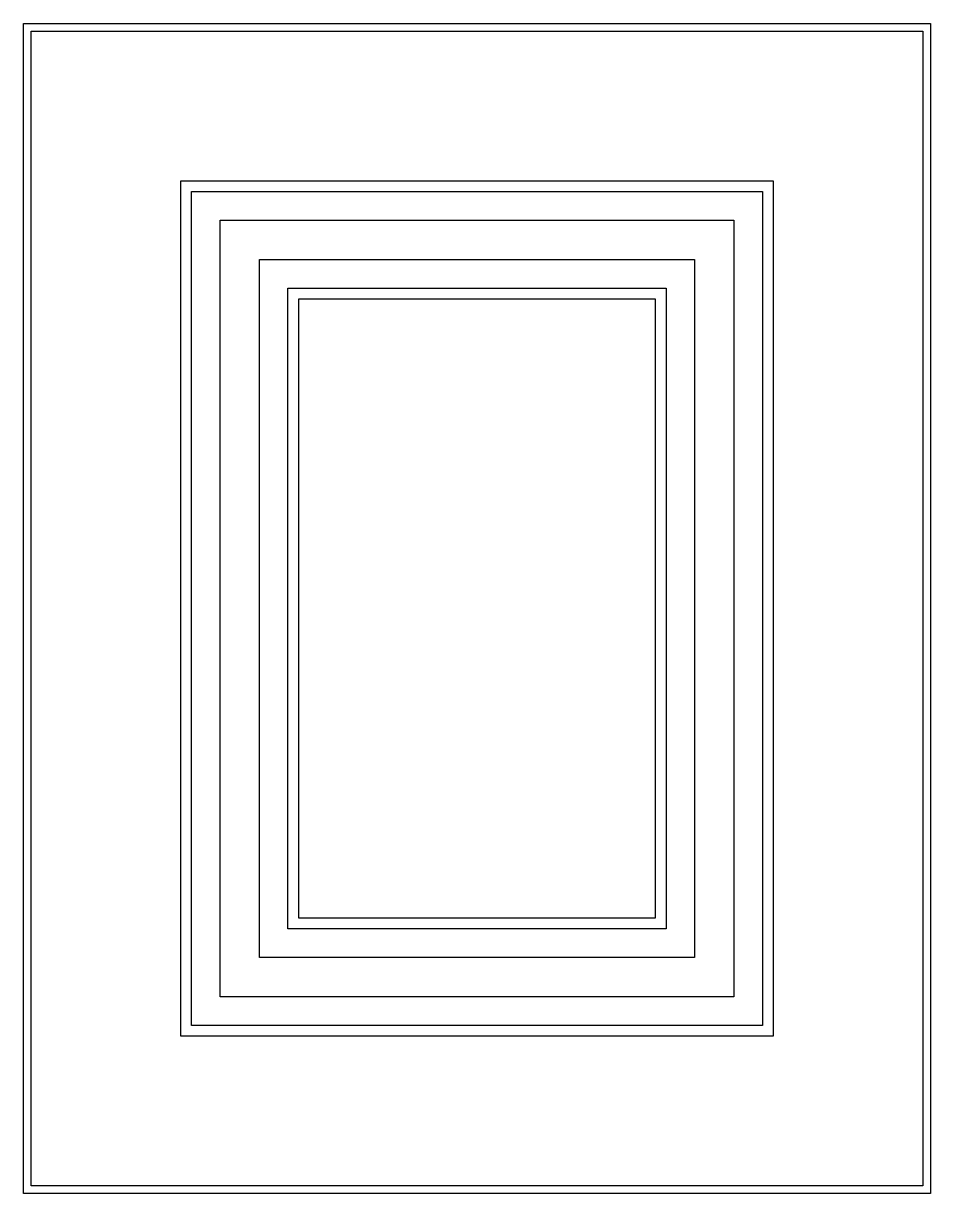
# Model space of a CAD drawing. Header units: millimetres. Extents: x 0 to 346, y 0 to 446.
import ezdxf

# ---------------------------------------------------------------- set-up
doc = ezdxf.new("R2010")
doc.units = ezdxf.units.MM

msp = doc.modelspace()

# ---------------------------------------------------------------- linework, layer by layer
at = {"layer": 'BASE_OUTLINE'}
msp.add_lwpolyline([(0, 446), (346, 446), (346, 0), (0, 0)], close=True, dxfattribs=at)
at = {"layer": 'OP01_VEC01_PRYAMAYA_W6_Z2'}
msp.add_lwpolyline([(3, 443), (343, 443), (343, 3), (3, 3)], close=True, dxfattribs=at)
at = {"layer": 'OP02_VEC02_PRYAMAYA_W12_Z2'}
msp.add_lwpolyline([(60, 386), (286, 386), (286, 60), (60, 60)], close=True, dxfattribs=at)
at = {"layer": 'OP03_VEC03_V_FREZA_90_W31_Z8P3'}
msp.add_lwpolyline([(64.09, 381.91), (281.91, 381.91), (281.91, 64.09), (64.09, 64.09)], close=True, dxfattribs=at)
at = {"layer": 'OP04_VEC04_PRYAMAYA_W9_Z8'}
msp.add_lwpolyline([(75, 371), (271, 371), (271, 75), (75, 75)], close=True, dxfattribs=at)
at = {"layer": 'OP05_VEC05_PRYAMAYA_W9_Z8'}
msp.add_lwpolyline([(90, 356), (256, 356), (256, 90), (90, 90)], close=True, dxfattribs=at)
at = {"layer": 'OP06_VEC06_V_FREZA_90_W31_Z8P3'}
msp.add_lwpolyline([(100.91, 345.09), (245.09, 345.09), (245.09, 100.91), (100.91, 100.91)], close=True, dxfattribs=at)
at = {"layer": 'OP07_VEC07_PRYAMAYA_W12_Z2'}
msp.add_lwpolyline([(105, 341), (241, 341), (241, 105), (105, 105)], close=True, dxfattribs=at)

doc.saveas('drawing.dxf')
